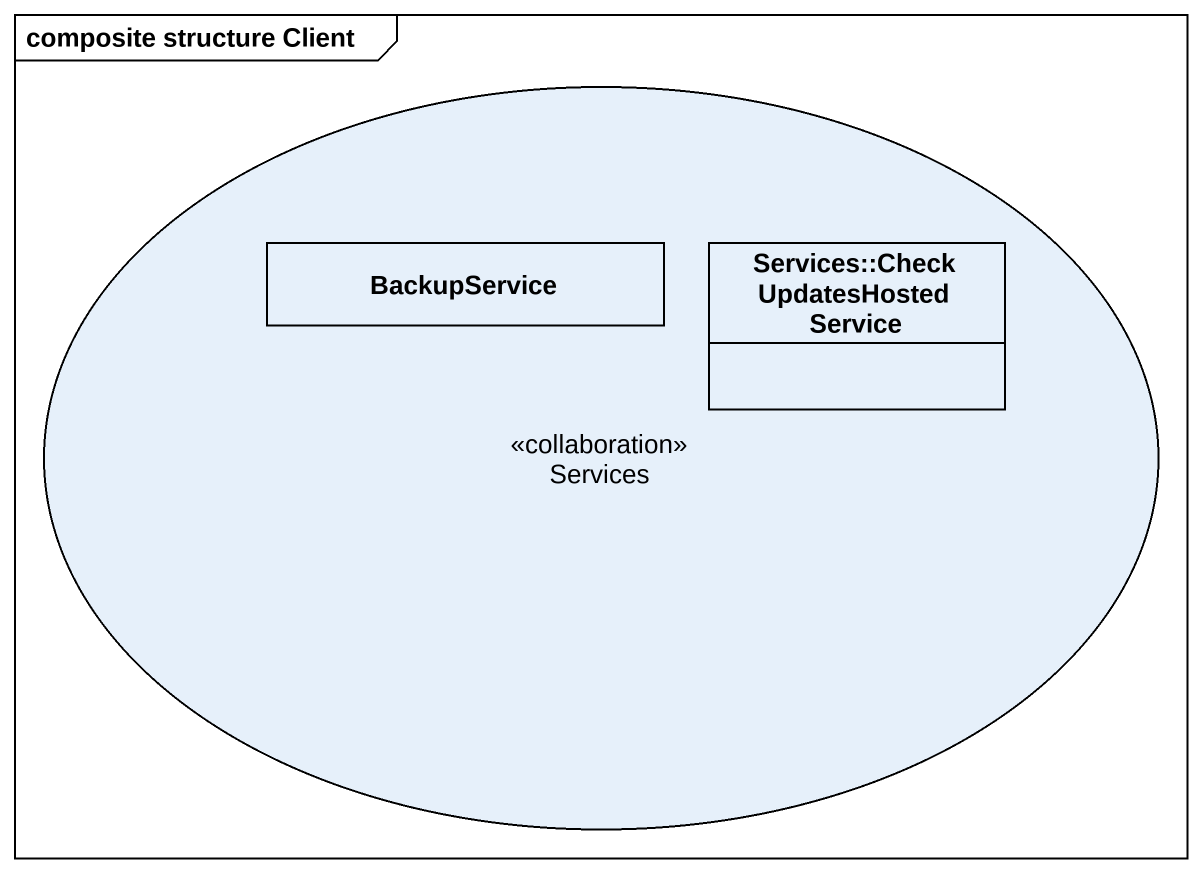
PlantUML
@startuml
mainframe composite structure Client
allowmixing
hide circle
hide empty members
usecase Services <<collaboration>>
class BackupService
class "Services::CheckUpdatesHostedService" as Services_2
@enduml
